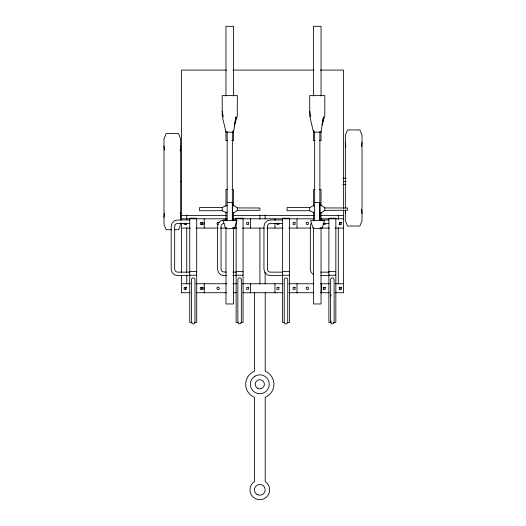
<?xml version="1.0" encoding="UTF-8"?>
<svg xmlns="http://www.w3.org/2000/svg" width="526" height="526" viewBox="0 0 526 526"><rect width="100%" height="100%" fill="white"/><g stroke="black" fill="none" stroke-linecap="round" stroke-linejoin="round"><path stroke-width="0.79" d="M163.981 217.264L164.395 213.188M180.155 150.962L180.655 146.064M345.345 213.589L345.681 210.328M361.605 146.471L362.019 142.388M234.603 124.346L234.326 125.846L237.285 115.97L237.285 95.528L222.209 95.528L222.209 115.97L225.976 132.171L233.518 132.171L235.977 116.844L234.879 122.847M322.116 124.346L323.49 116.844L321.031 132.171L313.496 132.171L309.722 115.97L309.722 95.528L324.805 95.528L324.805 115.97L322.07 125.083M311.188 223.155L310.333 226.344L310.333 269.246L311.188 272.435L313.522 274.769M202.023 222.524L201.662 223.445L202.023 224.365L202.885 224.747M203.753 224.365L204.114 223.445L203.753 222.524M203.753 289.3L204.114 288.38L203.753 287.459M323.503 224.365L323.858 223.445M323.503 289.3L323.858 288.38L323.503 287.459M339.829 289.3L340.19 288.38L339.829 287.459L338.961 287.078M330.63 322.28L330.63 279.378L331.137 278.28L332.366 277.827L333.596 278.28L334.109 279.378L334.109 322.28L333.596 323.51L332.366 324.016L331.137 323.51L330.63 322.28L331.137 321.051M330.63 296L331.137 294.902M189.741 271.962L190.609 271.567L195.83 271.567L196.698 271.962M196.698 274.848L195.83 275.243L190.609 275.243L189.741 274.848M236.121 271.962L236.996 271.567L242.21 271.567L243.078 271.962M243.078 274.848L242.21 275.243L236.996 275.243L236.121 274.848M282.508 271.962L283.376 271.567L288.596 271.567L289.464 271.962M289.464 274.848L288.596 275.243L283.376 275.243L282.508 274.848M328.888 271.962L329.756 271.567L334.977 271.567L335.844 271.962M335.844 274.848L334.977 275.243L329.756 275.243L328.888 274.848M232.36 205.199L233.518 205.199L237.285 207.921L259.91 208L259.91 210.282L237.285 210.361L233.518 213.076L232.36 213.076M319.874 205.199L321.031 205.199L324.805 207.921L347.423 208L347.423 210.282L324.805 210.361L321.031 213.076L319.874 213.076M227.14 212.642L225.976 212.642L222.209 210.716L199.591 210.748L199.591 207.533L222.209 207.566L225.976 205.64L227.14 205.64M314.653 212.642L313.496 212.642L309.722 210.716L287.104 210.748L287.104 207.533L309.722 207.566L313.496 205.64L314.653 205.64M186.559 287.078L185.691 287.459L185.336 288.38L185.691 289.3M338.961 224.747L339.829 224.365L340.19 223.445L339.829 222.524M202.885 287.078L202.023 287.459L201.662 288.38L202.023 289.3M223.951 223.445L222.498 223.833L221.439 224.891L221.051 226.344L221.051 269.246L221.439 270.699L222.498 271.758L226.384 272.146M226.575 70.089L181.516 70.089L181.516 220.111M233.064 70.089L314.061 70.089M320.413 70.089L343.517 70.089L343.517 208.375M227.488 140.639L225.976 140.639L225.976 131.513M232.012 140.639L233.518 140.639L233.518 130.455M315.002 140.639L313.496 140.639L313.496 130.455M319.525 140.639L321.031 140.639L321.031 131.513M342.853 178.229L346.134 178.229M180.208 181.411L181.516 181.411M343.517 181.411L346.134 181.411M342.853 184.593L346.134 184.593M227.488 189.616L225.976 189.616L225.976 206.185M232.012 189.616L233.518 189.616L233.518 206.185M315.002 189.616L313.496 189.616L313.496 206.185M319.525 189.616L321.031 189.616L321.031 205.732M227.14 202.503L232.36 202.503L232.367 220.572M314.653 202.503L319.874 202.503L319.88 220.572M181.516 215.43L226.515 215.43M233.064 215.43L314.061 215.43M320.61 215.43L343.517 215.43M182.206 218.803L226.837 218.803M232.913 218.803L313.877 218.803M320.419 218.803L343.386 218.803M189.741 219.967L177.564 219.967L174.376 220.821L172.041 223.155L171.187 226.344L171.187 269.246L172.041 272.435L174.376 274.769L177.564 275.624L189.741 275.624M226.384 219.967L223.951 219.967L220.762 220.821L218.428 223.155L217.573 226.344L217.573 269.246L218.428 272.435L220.762 274.769L223.951 275.624L226.384 275.624M232.88 219.967L236.121 219.967M282.508 219.967L270.331 219.967L267.142 220.821L264.808 223.155L263.953 226.344L263.953 269.246L264.808 272.435L267.142 274.769L270.331 275.624L282.508 275.624M320.775 219.967L328.888 219.967M226.601 220.572L223.136 220.572L225.457 228.106L226.805 228.106L220.309 228.08M227.14 220.572L236.989 220.572L234.668 228.106L232.367 228.106M314.114 220.572L310.649 220.572L312.97 228.106L314.318 228.106M314.653 220.572L324.503 220.572L322.188 228.106L319.88 228.106M189.741 223.445L177.564 223.445L176.118 223.833L175.053 224.891L174.665 226.344L174.665 269.246L175.053 270.699L176.118 271.758L177.564 272.146L189.741 272.146M282.508 223.445L270.331 223.445L268.878 223.833L267.819 224.891L267.432 226.344L267.432 269.246L267.819 270.699L268.878 271.758L270.331 272.146L282.508 272.146M323.207 223.445L328.888 223.445M182.206 228.08L190.379 228.08M196.073 228.08L218.191 228.08M232.913 228.08L236.746 228.08M242.348 228.08L264.374 228.08M266.794 228.08L283.126 228.08M288.84 228.08L310.603 228.08M320.419 228.08L329.414 228.08M335.141 228.08L343.386 228.08M227.14 228.652L232.36 228.652M314.653 228.652L319.874 228.652M171.548 229.724L166.144 229.724L163.981 224.385L163.981 138.943L166.144 133.604L178.485 133.604L180.655 138.943L180.655 220.085M174.632 229.724L178.485 229.724L179.655 227.719L180.655 222.925M232.88 272.146L236.121 272.146M320.775 272.146L328.888 272.146M232.88 275.624L236.121 275.624M320.775 275.624L328.888 275.624M182.206 283.744L190.379 283.744M196.073 283.744L226.837 283.744M232.913 283.744L236.746 283.744M242.348 283.744L283.126 283.744M288.84 283.744L313.877 283.744M320.419 283.744L329.414 283.744M335.141 283.744L343.386 283.744M181.503 292.726L189.991 292.726M196.5 292.726L226.575 292.726M233.077 292.726L236.332 292.726M242.834 292.726L283.014 292.726M288.708 292.726L313.904 292.726M320.413 292.726L329.355 292.726M335.042 292.726L343.517 292.726L343.517 209.92M192.062 322.405L189.741 322.405L189.741 218.224L196.698 218.224L196.698 322.405L194.377 322.405M238.442 322.405L236.121 322.405L236.121 222.518M240.763 322.405L243.078 322.405L243.078 218.224L236.121 218.224L236.121 220.979M284.822 322.405L282.508 322.405L282.508 218.224L289.464 218.224L289.464 322.405L287.143 322.405M331.209 322.405L328.888 322.405L328.888 218.224L335.844 218.224L335.844 322.405L333.53 322.405M218.994 222.524L218.126 222.136L217.264 222.524L216.903 223.445L217.264 224.365L218.126 224.747M186.559 224.747L185.691 224.365L185.336 223.445M309.722 111.19L310.794 116.89M222.209 111.19L223.28 116.89M361.605 209.512L362.019 213.589M345.345 142.388L345.845 147.287M180.155 212.366L180.655 217.264M163.981 146.064L164.395 150.147M345.345 208.197L345.345 135.267L347.515 129.929L359.856 129.929L362.019 135.267L362.019 220.71L359.856 226.048L347.515 226.048L345.345 220.71L345.345 210.242M338.297 215.029L338.297 219.355M338.297 227.686L338.297 283.935M325.265 223.116L325.265 224.431L323.286 224.431L323.286 223.116M324.805 207.921L324.805 210.361M321.353 218.803L321.353 220.355M321.353 283.744L321.353 293.015M321.031 96.08L321.031 26.3L313.496 26.3L313.496 96.08M321.031 212.622L321.031 220.907M321.031 227.732L321.031 303.956L313.496 303.956L313.496 227.732M319.874 131.355L319.874 220.696M314.653 131.355L314.653 220.696M313.496 212.004L313.496 220.907M309.722 207.566L309.722 210.716M296.999 218.803L296.999 228.08M296.999 283.744L296.999 293.015M278.885 223.116L278.885 224.431L276.906 224.431L276.906 223.116M274.966 218.803L274.966 220.355M274.966 223.445L274.966 228.08M274.966 283.744L274.966 293.015M265.203 292.726L265.203 371.349L266.873 372.04A14.123 14.123 0 0 1 266.873 396.505L265.203 397.196L265.203 481.645L266.787 482.861A9.862 9.862 0 0 1 266.787 496.814L264.742 498.378A9.862 9.862 0 0 1 254.88 498.378L252.835 496.814A9.862 9.862 0 0 1 252.835 482.861L254.42 481.645L254.42 397.196L252.75 396.505A14.123 14.123 0 0 1 252.75 372.04L254.42 371.349L254.42 292.726M265.13 215.029L265.13 219.125M265.13 272.422L265.13 283.902M259.903 215.029L259.903 219.125M259.903 228.146L259.903 283.902M250.619 218.803L250.619 228.08M250.619 283.744L250.619 293.015M237.285 207.921L237.285 210.361M233.518 96.08L233.518 26.3L225.976 26.3L225.976 96.08M233.518 212.622L233.518 220.907M233.518 227.732L233.518 303.956L225.976 303.956L225.976 227.732M232.36 131.355L232.36 220.696M227.14 131.355L227.14 220.696M225.976 212.004L225.976 220.907M222.209 207.566L222.209 210.716M204.233 218.803L204.233 228.08M204.233 283.744L204.233 293.015M186.743 215.029L186.743 219.355M186.743 227.686L186.743 272.422M186.743 275.039L186.743 283.935M186.119 223.116L186.119 224.431L184.139 224.431L184.139 223.116M181.516 223.123L181.516 272.422M181.516 275.506L181.516 292.726M217.264 287.459L216.903 288.38L217.264 289.3L218.126 289.681L218.994 289.3L219.355 288.38L218.994 287.459L218.126 287.078L217.264 287.459M306.526 222.524L306.171 223.445L306.526 224.365L307.394 224.747L308.262 224.365L308.617 223.445L308.262 222.524L307.394 222.136L306.526 222.524M306.526 287.459L306.171 288.38L306.526 289.3L307.394 289.681L308.262 289.3L308.617 288.38L308.262 287.459L307.394 287.078L306.526 287.459M194.962 322.28L194.449 323.51L193.22 324.016L191.99 323.51L191.477 322.28L191.477 279.378L191.99 278.28L193.22 277.827L194.449 278.28L194.962 279.378L194.962 322.28M241.342 322.28L240.829 323.51L239.6 324.016L238.37 323.51L237.864 322.28L237.864 279.378L238.37 278.28L239.6 277.827L240.829 278.28L241.342 279.378L241.342 322.28M287.722 322.28L287.216 323.51L285.986 324.016L284.757 323.51L284.244 322.28L284.244 279.378L284.757 278.28L285.986 277.827L287.216 278.28L287.722 279.378L287.722 322.28M255.097 376.103L253.144 377.602A9.435 9.435 0 0 0 253.144 390.943L255.097 392.442A9.435 9.435 0 0 0 264.525 392.442L266.485 390.943A9.435 9.435 0 0 0 266.485 377.602L264.525 376.103A9.435 9.435 0 0 0 255.097 376.103M202.3 222.452L200.321 222.452L200.321 224.431L202.3 224.431L202.3 222.452M248.68 222.452L246.707 222.452L246.707 224.431L248.68 224.431L248.68 222.452M295.066 222.452L293.087 222.452L293.087 224.431L295.066 224.431L295.066 222.452M341.446 222.452L339.467 222.452L339.467 224.431L341.446 224.431L341.446 222.452M186.119 287.393L184.139 287.393L184.139 289.366L186.119 289.366L186.119 287.393M202.3 287.393L200.321 287.393L200.321 289.366L202.3 289.366L202.3 287.393M248.68 287.393L246.707 287.393L246.707 289.366L248.68 289.366L248.68 287.393M278.885 287.393L276.906 287.393L276.906 289.366L278.885 289.366L278.885 287.393M295.066 287.393L293.087 287.393L293.087 289.366L295.066 289.366L295.066 287.393M325.265 287.393L323.286 287.393L323.286 289.366L325.265 289.366L325.265 287.393M341.446 287.393L339.467 287.393L339.467 289.366L341.446 289.366L341.446 287.393M257.115 494.506A5.391 5.391 0 0 0 265.203 489.837A5.391 5.391 0 0 0 257.115 485.169A5.391 5.391 0 0 0 257.115 494.506M257.523 388.241A4.583 4.583 0 0 0 264.394 384.276A4.583 4.583 0 0 0 257.523 380.305A4.583 4.583 0 0 0 257.523 388.241"/></g></svg>
